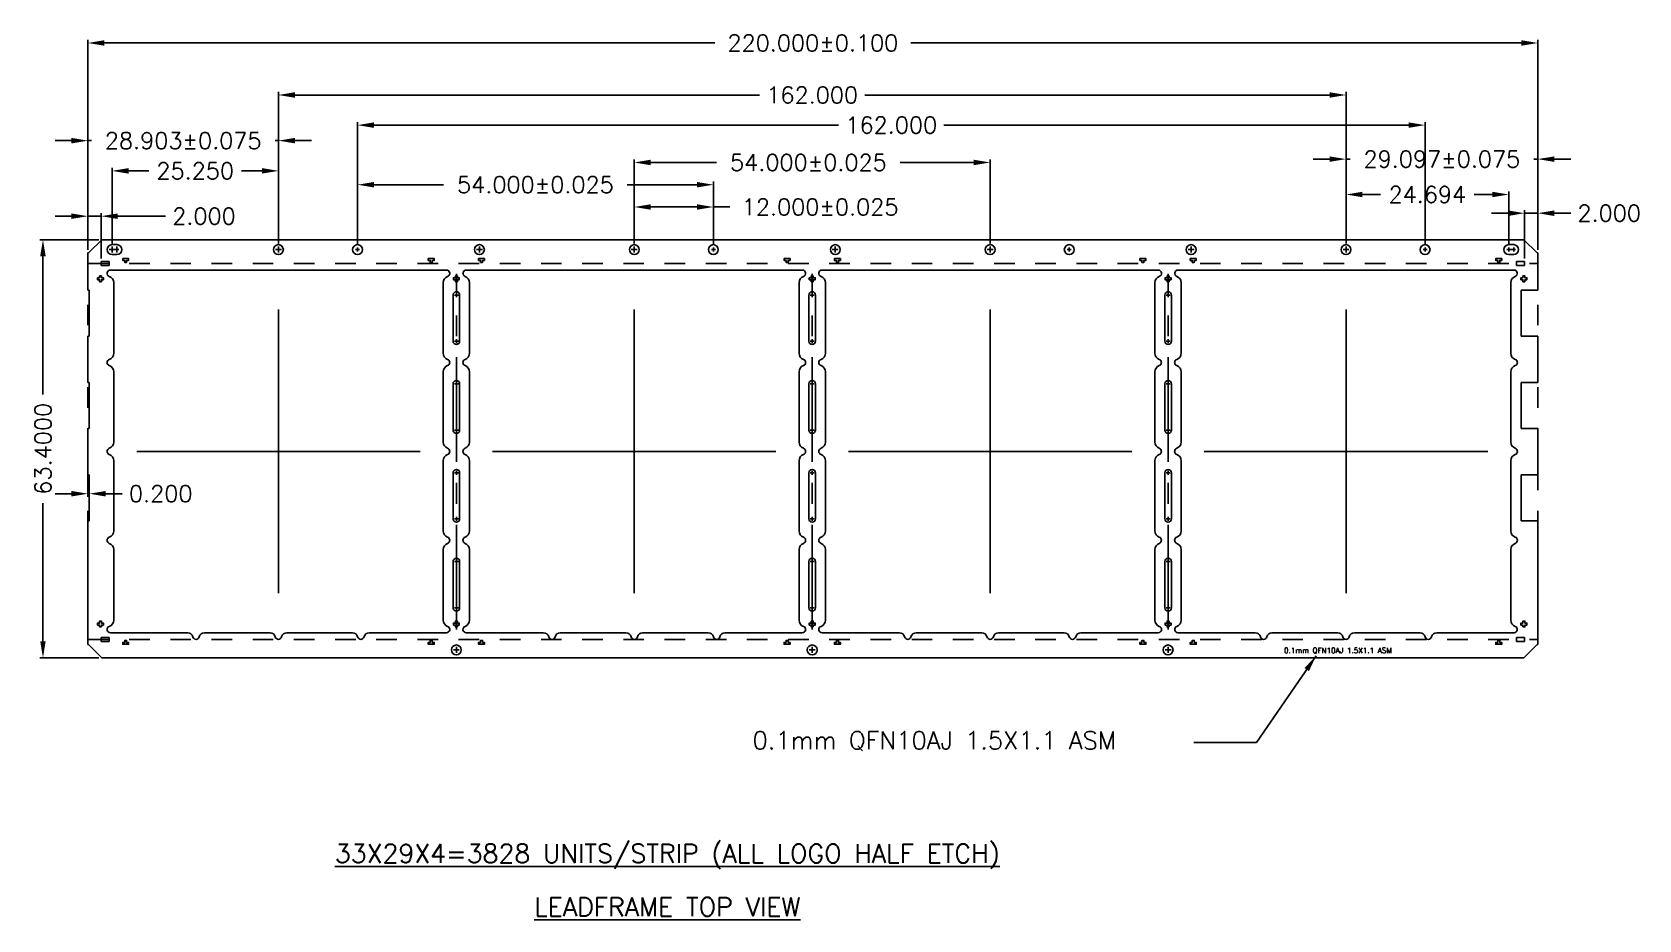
# Model space of a CAD drawing. Header units: millimetres. Extents: x 392.54 to 400.34, y 130.02 to 134.33.
import ezdxf
from ezdxf.enums import TextEntityAlignment as Align

# ---------------------------------------------------------------- set-up
doc = ezdxf.new("R2010")
doc.units = ezdxf.units.MM
doc.header["$LTSCALE"] = 0.5
doc.header["$PDMODE"] = 98
doc.linetypes.add('CENTER', pattern=[50.8, 31.75, -6.35, 6.35, -6.35])
doc.linetypes.add('HIDDEN', pattern=[0.375, 0.25, -0.125])
for name, color, linetype in [('1', 7, 'Continuous'), ('1D', 4, 'Continuous'), ('BORDER', 7, 'Continuous'), ('DIM', 3, 'Continuous')]:
    doc.layers.add(name, color=color, linetype=linetype)
doc.styles.add('ROMANS', font='romans.shx', dxfattribs={"bigfont": 'AllInOneBig.shx'})
doc.styles.add('SIMPLEX', font='simplex.shx', dxfattribs={"bigfont": 'AllInOneBig.shx'})
doc.dimstyles.new('Standard1', dxfattribs={"dimtxt": 0.08, "dimasz": 0.08, "dimexe": 0.015, "dimexo": 0.015, "dimgap": 0.027, "dimtad": 1, "dimdec": 3, "dimlfac": 31.25, "dimrnd": 5e-06, "dimzin": 1, "dimtxsty": 'SIMPLEX', "dimcen": 0.1905, "dimclrd": 256, "dimclre": 256, "dimclrt": 256, "dimazin": 3, "dimtp": 0.03, "dimtm": 0.05, "dimtfac": 0.8, "dimtdec": 3, "dimtmove": 0, "dimatfit": 3, "dimfxl": 0.05, "dimtzin": 4, "dimlwd": -1, "dimlwe": -1})

# ---------------------------------------------------------------- blocks, each defined once
blk = doc.blocks.new('05')
at = {"color": 0}
for centre, start, end in [((0, 0), 0, 180), ((0, -7), 180, 0), ((0, -13.47), 0, 180), ((0, -20.47), 180, 0), ((0, -26.95), 0, 180), ((0, -33.95), 180, 0), ((0, -40.42), 0, 180), ((0, -47.42), 180, 0)]:
    blk.add_arc(centre, 0.5, start, end, dxfattribs=at)
at = {"layer": '1'}
for p, q in [((-0.5, 0), (-0.5, -7)), ((0.5, 0), (0.5, -7)), ((-0.5, -20.47), (-0.5, -13.47)), ((0.5, -20.47), (0.5, -13.47)), ((-0.5, -26.95), (-0.5, -33.95)), ((0.5, -26.95), (0.5, -33.95)), ((-0.5, -47.42), (-0.5, -40.42)), ((0.5, -47.42), (0.5, -40.42))]:
    blk.add_line(p, q, dxfattribs=at)
at = {"layer": '1D', "linetype": 'CENTER'}
blk.add_line((0, -50.71), (0, 3.21), dxfattribs=at)
at = {"layer": '1D'}
for p, q in [((-0.3, 0), (0.3, 0)), ((0, -0.3), (0, 0.3)), ((-0.3, -7), (0.3, -7)), ((0, -7.3), (0, -6.7)), ((-0.3, -13.47), (0.3, -13.47)), ((0, -13.17), (0, -13.77)), ((-0.3, -20.47), (0.3, -20.47)), ((0, -20.17), (0, -20.77)), ((0, -27.25), (0, -26.65)), ((-0.3, -26.95), (0.3, -26.95)), ((-0.3, -33.95), (0.3, -33.95)), ((0, -34.25), (0, -33.65)), ((-0.3, -40.42), (0.3, -40.42)), ((0, -40.12), (0, -40.72)), ((-0.3, -47.42), (0.3, -47.42)), ((0, -47.12), (0, -47.72))]:
    blk.add_line(p, q, dxfattribs=at)
blk = doc.blocks.new('*D26')
at = {"layer": 'Defpoints', "color": 0, "ltscale": 0.1, "transparency": 16777216}
for p in [(392.8765, 133.318), (392.5907, 131.2892), (392.8765, 131.2892)]:
    blk.add_point(p, dxfattribs=at)
at = {"layer": 'DIM', "ltscale": 0.1, "transparency": 16777216}
for p, q in [((392.8615, 133.318), (392.5757, 133.318)), ((392.5907, 133.238), (392.5907, 132.5668)), ((392.5907, 131.3692), (392.5907, 132.0404)), ((392.8615, 131.2892), (392.5757, 131.2892))]:
    blk.add_line(p, q, dxfattribs=at)
for points in [[(392.5774, 133.238), (392.604, 133.238), (392.5907, 133.318)], [(392.5774, 131.3692), (392.604, 131.3692), (392.5907, 131.2892)]]:
    blk.add_solid(points, dxfattribs=at)
at = {"layer": 'DIM', "ltscale": 0.1, "transparency": 16777216, "insert": (392.5907, 132.3036), "char_height": 0.08, "attachment_point": 5, "rotation": 90, "style": 'SIMPLEX'}
blk.add_mtext('\\A1;63.4000', dxfattribs=at)
blk = doc.blocks.new('*D27')
at = {"layer": 'Defpoints', "color": 0, "ltscale": 0.1, "transparency": 16777216}
for p in [(392.8093, 132.1772), (392.8157, 132.1772), (392.8093, 132.0855)]:
    blk.add_point(p, dxfattribs=at)
at = {"layer": 'DIM', "ltscale": 0.1, "transparency": 16777216}
for p, q in [((392.8093, 132.1622), (392.8093, 132.0705)), ((392.8157, 132.1622), (392.8157, 132.0705)), ((392.7293, 132.0855), (392.6493, 132.0855)), ((392.8093, 132.0855), (392.8157, 132.0855)), ((392.8957, 132.0855), (392.9757, 132.0855))]:
    blk.add_line(p, q, dxfattribs=at)
for points in [[(392.7293, 132.0988), (392.7293, 132.0721), (392.8093, 132.0855)], [(392.8957, 132.0988), (392.8957, 132.0721), (392.8157, 132.0855)]]:
    blk.add_solid(points, dxfattribs=at)
at = {"layer": 'DIM', "ltscale": 0.1, "transparency": 16777216, "insert": (393.1627, 132.0855), "char_height": 0.08, "attachment_point": 5, "style": 'SIMPLEX'}
blk.add_mtext('\\A1;0.200', dxfattribs=at)
blk = doc.blocks.new('*D28')
at = {"layer": 'Defpoints', "color": 0, "ltscale": 0.1, "transparency": 16777216}
for p in [(393.7342, 133.6521), (392.9262, 133.2844), (393.7342, 133.2844)]:
    blk.add_point(p, dxfattribs=at)
at = {"layer": 'DIM', "ltscale": 0.1, "transparency": 16777216}
for p, q in [((392.9262, 133.2994), (392.9262, 133.6671)), ((393.0062, 133.6521), (393.1051, 133.6521)), ((393.6542, 133.6521), (393.5553, 133.6521)), ((393.7342, 133.2994), (393.7342, 133.6671))]:
    blk.add_line(p, q, dxfattribs=at)
for points in [[(393.0062, 133.6654), (393.0062, 133.6387), (392.9262, 133.6521)], [(393.6542, 133.6654), (393.6542, 133.6387), (393.7342, 133.6521)]]:
    blk.add_solid(points, dxfattribs=at)
at = {"layer": 'DIM', "ltscale": 0.1, "transparency": 16777216, "insert": (393.3302, 133.6521), "char_height": 0.08, "attachment_point": 5, "style": 'SIMPLEX'}
blk.add_mtext('\\A1;25.250', dxfattribs=at)
blk = doc.blocks.new('*D5')
at = {"layer": 'Defpoints', "color": 0, "ltscale": 0.1, "transparency": 16777216}
for p in [(393.7342, 133.7987), (393.7342, 133.2844), (392.8093, 133.254)]:
    blk.add_point(p, dxfattribs=at)
at = {"layer": 'DIM', "ltscale": 0.1, "transparency": 16777216}
for p, q in [((392.8093, 133.269), (392.8093, 133.8137)), ((393.7342, 133.2994), (393.7342, 133.8137)), ((392.7293, 133.7987), (392.6493, 133.7987)), ((392.8093, 133.7987), (392.8257, 133.7987)), ((393.7342, 133.7987), (393.7178, 133.7987)), ((393.8142, 133.7987), (393.8942, 133.7987))]:
    blk.add_line(p, q, dxfattribs=at)
for points in [[(392.7293, 133.8121), (392.7293, 133.7854), (392.8093, 133.7987)], [(393.8142, 133.8121), (393.8142, 133.7854), (393.7342, 133.7987)]]:
    blk.add_solid(points, dxfattribs=at)
at = {"layer": 'DIM', "ltscale": 0.1, "transparency": 16777216, "insert": (393.2717, 133.7987), "char_height": 0.08, "attachment_point": 5, "style": 'SIMPLEX'}
blk.add_mtext('\\A1;28.903%%p0.075', dxfattribs=at)
blk = doc.blocks.new('*D29')
at = {"layer": 'Defpoints', "color": 0, "ltscale": 0.1, "transparency": 16777216}
for p in [(395.8462, 133.5849), (394.1182, 133.2796), (395.8462, 133.2796)]:
    blk.add_point(p, dxfattribs=at)
at = {"layer": 'DIM', "ltscale": 0.1, "transparency": 16777216}
for p, q in [((394.1182, 133.2946), (394.1182, 133.5999)), ((394.1982, 133.5849), (394.5361, 133.5849)), ((395.7662, 133.5849), (395.4282, 133.5849)), ((395.8462, 133.2946), (395.8462, 133.5999))]:
    blk.add_line(p, q, dxfattribs=at)
for points in [[(394.1982, 133.5982), (394.1982, 133.5716), (394.1182, 133.5849)], [(395.7662, 133.5982), (395.7662, 133.5716), (395.8462, 133.5849)]]:
    blk.add_solid(points, dxfattribs=at)
at = {"layer": 'DIM', "ltscale": 0.1, "transparency": 16777216, "insert": (394.9822, 133.5849), "char_height": 0.08, "attachment_point": 5, "style": 'SIMPLEX'}
blk.add_mtext('\\A1;54.000%%p0.025', dxfattribs=at)
blk = doc.blocks.new('*D30')
at = {"layer": 'Defpoints', "color": 0, "ltscale": 0.1, "transparency": 16777216}
for p in [(395.8462, 133.4768), (395.4622, 133.2844), (395.8462, 133.2796)]:
    blk.add_point(p, dxfattribs=at)
at = {"layer": 'DIM', "ltscale": 0.1, "transparency": 16777216}
for p, q in [((395.4622, 133.2994), (395.4622, 133.4918)), ((395.5422, 133.4768), (395.7662, 133.4768)), ((395.8462, 133.2946), (395.8462, 133.4918)), ((395.8462, 133.4768), (395.9262, 133.4768))]:
    blk.add_line(p, q, dxfattribs=at)
for points in [[(395.5422, 133.4901), (395.5422, 133.4635), (395.4622, 133.4768)], [(395.7662, 133.4901), (395.7662, 133.4635), (395.8462, 133.4768)]]:
    blk.add_solid(points, dxfattribs=at)
at = {"layer": 'DIM', "ltscale": 0.1, "transparency": 16777216, "insert": (396.3646, 133.4768), "char_height": 0.08, "attachment_point": 5, "style": 'SIMPLEX'}
blk.add_mtext('\\A1;12.000%%p0.025', dxfattribs=at)
blk = doc.blocks.new('*D31')
at = {"layer": 'Defpoints', "color": 0, "ltscale": 0.1, "transparency": 16777216}
for p in [(397.1902, 133.6929), (395.4622, 133.2844), (397.1902, 133.2844)]:
    blk.add_point(p, dxfattribs=at)
at = {"layer": 'DIM', "ltscale": 0.1, "transparency": 16777216}
for p, q in [((395.4622, 133.2994), (395.4622, 133.7079)), ((395.5422, 133.6929), (395.8616, 133.6929)), ((397.1102, 133.6929), (396.7537, 133.6929)), ((397.1902, 133.2994), (397.1902, 133.7079))]:
    blk.add_line(p, q, dxfattribs=at)
for points in [[(395.5422, 133.7062), (395.5422, 133.6795), (395.4622, 133.6929)], [(397.1102, 133.7062), (397.1102, 133.6795), (397.1902, 133.6929)]]:
    blk.add_solid(points, dxfattribs=at)
at = {"layer": 'DIM', "ltscale": 0.1, "transparency": 16777216, "insert": (396.3077, 133.6929), "char_height": 0.08, "attachment_point": 5, "style": 'SIMPLEX'}
blk.add_mtext('\\A1;54.000%%p0.025', dxfattribs=at)
blk = doc.blocks.new('*D32')
at = {"layer": 'Defpoints', "color": 0, "ltscale": 0.1, "transparency": 16777216}
for p in [(399.7084, 133.5374), (398.9182, 133.2844), (399.7084, 133.2796)]:
    blk.add_point(p, dxfattribs=at)
at = {"layer": 'DIM', "ltscale": 0.1, "transparency": 16777216}
for p, q in [((398.9182, 133.2994), (398.9182, 133.5524)), ((398.9982, 133.5374), (399.0863, 133.5374)), ((399.6284, 133.5374), (399.5403, 133.5374)), ((399.7084, 133.2946), (399.7084, 133.5524))]:
    blk.add_line(p, q, dxfattribs=at)
for points in [[(398.9982, 133.5507), (398.9982, 133.5241), (398.9182, 133.5374)], [(399.6284, 133.5507), (399.6284, 133.5241), (399.7084, 133.5374)]]:
    blk.add_solid(points, dxfattribs=at)
at = {"layer": 'DIM', "ltscale": 0.1, "transparency": 16777216, "insert": (399.3133, 133.5374), "char_height": 0.08, "attachment_point": 5, "style": 'SIMPLEX'}
blk.add_mtext('\\A1;24.694', dxfattribs=at)
blk = doc.blocks.new('*D6')
at = {"layer": 'Defpoints', "color": 0, "ltscale": 0.1, "transparency": 16777216}
for p in [(399.8493, 133.7091), (398.9182, 133.2844), (399.8493, 133.254)]:
    blk.add_point(p, dxfattribs=at)
at = {"layer": 'DIM', "ltscale": 0.1, "transparency": 16777216}
for p, q in [((398.8382, 133.7091), (398.7582, 133.7091)), ((398.9182, 133.2994), (398.9182, 133.7241)), ((398.9182, 133.7091), (398.9377, 133.7091)), ((399.8493, 133.7091), (399.8298, 133.7091)), ((399.8493, 133.269), (399.8493, 133.7241)), ((399.9293, 133.7091), (400.0093, 133.7091))]:
    blk.add_line(p, q, dxfattribs=at)
for points in [[(398.8382, 133.7224), (398.8382, 133.6957), (398.9182, 133.7091)], [(399.9293, 133.7224), (399.9293, 133.6957), (399.8493, 133.7091)]]:
    blk.add_solid(points, dxfattribs=at)
at = {"layer": 'DIM', "ltscale": 0.1, "transparency": 16777216, "insert": (399.3837, 133.7091), "char_height": 0.08, "attachment_point": 5, "style": 'SIMPLEX'}
blk.add_mtext('\\A1;29.097%%p0.075', dxfattribs=at)
blk = doc.blocks.new('*D33')
at = {"layer": 'Defpoints', "color": 0, "ltscale": 0.1, "transparency": 16777216}
for p in [(394.1182, 133.8741), (394.1182, 133.2796), (399.3022, 133.2796)]:
    blk.add_point(p, dxfattribs=at)
at = {"layer": 'DIM', "ltscale": 0.1, "transparency": 16777216}
for p, q in [((394.1182, 133.2946), (394.1182, 133.8891)), ((399.3022, 133.2946), (399.3022, 133.8891)), ((394.1982, 133.8741), (396.4546, 133.8741)), ((399.2222, 133.8741), (396.9658, 133.8741))]:
    blk.add_line(p, q, dxfattribs=at)
for points in [[(394.1982, 133.8874), (394.1982, 133.8608), (394.1182, 133.8741)], [(399.2222, 133.8874), (399.2222, 133.8608), (399.3022, 133.8741)]]:
    blk.add_solid(points, dxfattribs=at)
at = {"layer": 'DIM', "ltscale": 0.1, "transparency": 16777216, "insert": (396.7102, 133.8741), "char_height": 0.08, "attachment_point": 5, "style": 'SIMPLEX'}
blk.add_mtext('\\A1;162.000', dxfattribs=at)
blk = doc.blocks.new('*D7')
at = {"layer": 'Defpoints', "color": 0, "ltscale": 0.1, "transparency": 16777216}
for p in [(398.9182, 134.0202), (393.7342, 133.2844), (398.9182, 133.2844)]:
    blk.add_point(p, dxfattribs=at)
at = {"layer": 'DIM', "ltscale": 0.1, "transparency": 16777216}
for p, q in [((393.7342, 133.2994), (393.7342, 134.0352)), ((393.8142, 134.0202), (396.0706, 134.0202)), ((398.8382, 134.0202), (396.5818, 134.0202)), ((398.9182, 133.2994), (398.9182, 134.0352))]:
    blk.add_line(p, q, dxfattribs=at)
for points in [[(393.8142, 134.0336), (393.8142, 134.0069), (393.7342, 134.0202)], [(398.8382, 134.0336), (398.8382, 134.0069), (398.9182, 134.0202)]]:
    blk.add_solid(points, dxfattribs=at)
at = {"layer": 'DIM', "ltscale": 0.1, "transparency": 16777216, "insert": (396.3262, 134.0202), "char_height": 0.08, "attachment_point": 5, "style": 'SIMPLEX'}
blk.add_mtext('\\A1;162.000', dxfattribs=at)
blk = doc.blocks.new('*D8')
at = {"layer": 'Defpoints', "color": 0, "ltscale": 0.1, "transparency": 16777216}
for p in [(399.8493, 134.2727), (392.8093, 133.254), (399.8493, 133.254)]:
    blk.add_point(p, dxfattribs=at)
at = {"layer": 'DIM', "ltscale": 0.1, "transparency": 16777216}
for p, q in [((392.8093, 133.269), (392.8093, 134.2877)), ((399.8493, 133.269), (399.8493, 134.2877)), ((392.8893, 134.2727), (395.8528, 134.2727)), ((399.7693, 134.2727), (396.8058, 134.2727))]:
    blk.add_line(p, q, dxfattribs=at)
for points in [[(392.8893, 134.286), (392.8893, 134.2593), (392.8093, 134.2727)], [(399.7693, 134.286), (399.7693, 134.2593), (399.8493, 134.2727)]]:
    blk.add_solid(points, dxfattribs=at)
at = {"layer": 'DIM', "ltscale": 0.1, "transparency": 16777216, "insert": (396.3293, 134.2727), "char_height": 0.08, "attachment_point": 5, "style": 'SIMPLEX'}
blk.add_mtext('\\A1;220.000%%p0.100', dxfattribs=at)
blk = doc.blocks.new('*D9')
at = {"ltscale": 0.1, "transparency": 16777216}
for p, q in [((392.7293, 133.4322), (392.6493, 133.4322)), ((392.8093, 133.269), (392.8093, 133.4472)), ((392.8093, 133.4322), (392.8733, 133.4322)), ((392.8733, 133.2274), (392.8733, 133.4472)), ((392.9533, 133.4322), (393.1857, 133.4322))]:
    blk.add_line(p, q, dxfattribs=at)
for points in [[(392.7293, 133.4455), (392.7293, 133.4189), (392.8093, 133.4322)], [(392.9533, 133.4455), (392.9533, 133.4189), (392.8733, 133.4322)]]:
    blk.add_solid(points, dxfattribs=at)
at = {"layer": 'Defpoints', "color": 0, "ltscale": 0.1, "transparency": 16777216}
for p in [(392.8093, 133.4322), (392.8093, 133.254), (392.8733, 133.2124)]:
    blk.add_point(p, dxfattribs=at)
at = {"ltscale": 0.1, "transparency": 16777216, "insert": (393.3727, 133.4322), "char_height": 0.08, "attachment_point": 5, "style": 'SIMPLEX'}
blk.add_mtext('\\A1;2.000', dxfattribs=at)
blk = doc.blocks.new('*D34')
at = {"ltscale": 0.1, "transparency": 16777216}
for p, q in [((399.7053, 133.4467), (399.6253, 133.4467)), ((399.7853, 133.2274), (399.7853, 133.4617)), ((399.7853, 133.4467), (399.8493, 133.4467)), ((399.8493, 133.269), (399.8493, 133.4617)), ((399.9293, 133.4467), (400.0093, 133.4467))]:
    blk.add_line(p, q, dxfattribs=at)
for points in [[(399.7053, 133.46), (399.7053, 133.4333), (399.7853, 133.4467)], [(399.9293, 133.46), (399.9293, 133.4333), (399.8493, 133.4467)]]:
    blk.add_solid(points, dxfattribs=at)
at = {"layer": 'Defpoints', "color": 0, "ltscale": 0.1, "transparency": 16777216}
for p in [(399.8493, 133.4467), (399.7853, 133.2124), (399.8493, 133.254)]:
    blk.add_point(p, dxfattribs=at)
at = {"ltscale": 0.1, "transparency": 16777216, "insert": (400.1963, 133.4467), "char_height": 0.08, "attachment_point": 5, "style": 'SIMPLEX'}
blk.add_mtext('\\A1;2.000', dxfattribs=at)

msp = doc.modelspace()

# ---------------------------------------------------------------- linework, layer by layer
at = {"color": 2, "linetype": 'HIDDEN', "ltscale": 0.5}
for p, q in [((392.809288, 133.20284), (392.809288, 131.37884)), ((399.849288, 133.20284), (399.849288, 131.37884))]:
    msp.add_line(p, q, dxfattribs=at)
at = {"color": 0}
for p, q in [((399.849288, 133.25404), (399.849288, 133.07324)), ((399.769288, 132.84924), (399.769288, 133.07324)), ((399.849288, 132.84924), (399.849288, 132.62524)), ((399.849288, 132.40124), (399.849288, 132.17724)), ((399.849288, 131.95324), (399.849288, 131.35324))]:
    msp.add_line(p, q, dxfattribs=at)
at = {"color": 6, "ltscale": 0.05}
for points in [[(392.997144, 133.226836), (392.997144, 133.226836), (393.006744, 133.226836), (393.006744, 133.217236), (392.997144, 133.217236), (392.997144, 133.207636), (392.987544, 133.207635), (392.987544, 133.217235), (392.977944, 133.217235), (392.977944, 133.226835), (392.987544, 133.226835), (392.987544, 133.226835), (392.997144, 133.226836)], [(394.471224, 133.226835), (394.471224, 133.226835), (394.461624, 133.226836), (394.461624, 133.217236), (394.471224, 133.217235), (394.471224, 133.207635), (394.480824, 133.207635), (394.480824, 133.217235), (394.490424, 133.217235), (394.490424, 133.226835), (394.480824, 133.226835), (394.480824, 133.226835), (394.471224, 133.226835)], [(394.725144, 133.226836), (394.725144, 133.226836), (394.734744, 133.226836), (394.734744, 133.217236), (394.725144, 133.217236), (394.725144, 133.207636), (394.715544, 133.207635), (394.715544, 133.217235), (394.705944, 133.217235), (394.705944, 133.226835), (394.715544, 133.226835), (394.715544, 133.226835), (394.725144, 133.226836)], [(396.199224, 133.226835), (396.199224, 133.226835), (396.189624, 133.226836), (396.189624, 133.217236), (396.199224, 133.217235), (396.199224, 133.207635), (396.208824, 133.207635), (396.208824, 133.217235), (396.218424, 133.217235), (396.218424, 133.226835), (396.208824, 133.226835), (396.208824, 133.226835), (396.199224, 133.226835)], [(396.453144, 133.226836), (396.453144, 133.226836), (396.462744, 133.226836), (396.462744, 133.217236), (396.453144, 133.217236), (396.453144, 133.207636), (396.443544, 133.207635), (396.443544, 133.217235), (396.433944, 133.217235), (396.433944, 133.226835), (396.443544, 133.226835), (396.443544, 133.226835), (396.453144, 133.226836)], [(397.927224, 133.226835), (397.927224, 133.226835), (397.917624, 133.226836), (397.917624, 133.217236), (397.927224, 133.217235), (397.927224, 133.207635), (397.936824, 133.207635), (397.936824, 133.217235), (397.946424, 133.217235), (397.946424, 133.226835), (397.936824, 133.226835), (397.936824, 133.226835), (397.927224, 133.226835)], [(398.181144, 133.226836), (398.181144, 133.226836), (398.190744, 133.226836), (398.190744, 133.217236), (398.181144, 133.217236), (398.181144, 133.207636), (398.171544, 133.207635), (398.171544, 133.217235), (398.161944, 133.217235), (398.161944, 133.226835), (398.171544, 133.226835), (398.171544, 133.226835), (398.181144, 133.226836)], [(399.655224, 133.226835), (399.655224, 133.226835), (399.645624, 133.226836), (399.645624, 133.217236), (399.655224, 133.217235), (399.655224, 133.207635), (399.664824, 133.207635), (399.664824, 133.217235), (399.674424, 133.217235), (399.674424, 133.226835), (399.664824, 133.226835), (399.664824, 133.226835), (399.655224, 133.226835)], [(392.874984, 133.14276), (392.874984, 133.13316), (392.884584, 133.13316), (392.884584, 133.12356), (392.874984, 133.12356), (392.874985, 133.11396), (392.865385, 133.11396), (392.865384, 133.12356), (392.855784, 133.12356), (392.855784, 133.13316), (392.865384, 133.13316), (392.865384, 133.14276), (392.874984, 133.14276)], [(394.602984, 133.14276), (394.602984, 133.13316), (394.612584, 133.13316), (394.612584, 133.12356), (394.602984, 133.12356), (394.602985, 133.11396), (394.593385, 133.11396), (394.593384, 133.12356), (394.583784, 133.12356), (394.583784, 133.13316), (394.593384, 133.13316), (394.593384, 133.14276), (394.602984, 133.14276)], [(396.330984, 133.14276), (396.330984, 133.13316), (396.340584, 133.13316), (396.340584, 133.12356), (396.330984, 133.12356), (396.330985, 133.11396), (396.321385, 133.11396), (396.321384, 133.12356), (396.311784, 133.12356), (396.311784, 133.13316), (396.321384, 133.13316), (396.321384, 133.14276), (396.330984, 133.14276)], [(398.058984, 133.14276), (398.058984, 133.13316), (398.068584, 133.13316), (398.068584, 133.12356), (398.058984, 133.12356), (398.058985, 133.11396), (398.049385, 133.11396), (398.049384, 133.12356), (398.039784, 133.12356), (398.039784, 133.13316), (398.049384, 133.13316), (398.049384, 133.14276), (398.058984, 133.14276)], [(399.777384, 133.14276), (399.777384, 133.13316), (399.767784, 133.13316), (399.767784, 133.12356), (399.777384, 133.12356), (399.777384, 133.11396), (399.786984, 133.11396), (399.786984, 133.12356), (399.796584, 133.12356), (399.796584, 133.13316), (399.786984, 133.13316), (399.786984, 133.14276), (399.777384, 133.14276)], [(392.874984, 131.438919), (392.874984, 131.448519), (392.884584, 131.448519), (392.884584, 131.458119), (392.874984, 131.458119), (392.874984, 131.467719), (392.865384, 131.46772), (392.865384, 131.45812), (392.855784, 131.45812), (392.855784, 131.44852), (392.865384, 131.44852), (392.865384, 131.43892), (392.874984, 131.438919)], [(394.602984, 131.438919), (394.602984, 131.448519), (394.612584, 131.448519), (394.612584, 131.458119), (394.602984, 131.458119), (394.602984, 131.467719), (394.593384, 131.46772), (394.593384, 131.45812), (394.583784, 131.45812), (394.583784, 131.44852), (394.593384, 131.44852), (394.593384, 131.43892), (394.602984, 131.438919)], [(396.330984, 131.438919), (396.330984, 131.448519), (396.340584, 131.448519), (396.340584, 131.458119), (396.330984, 131.458119), (396.330984, 131.467719), (396.321384, 131.46772), (396.321384, 131.45812), (396.311784, 131.45812), (396.311784, 131.44852), (396.321384, 131.44852), (396.321384, 131.43892), (396.330984, 131.438919)], [(398.058984, 131.438919), (398.058984, 131.448519), (398.068584, 131.448519), (398.068584, 131.458119), (398.058984, 131.458119), (398.058984, 131.467719), (398.049384, 131.46772), (398.049384, 131.45812), (398.039784, 131.45812), (398.039784, 131.44852), (398.049384, 131.44852), (398.049384, 131.43892), (398.058984, 131.438919)], [(399.777385, 131.438919), (399.777385, 131.448519), (399.767785, 131.448519), (399.767784, 131.458119), (399.777384, 131.458119), (399.777384, 131.467719), (399.786984, 131.46772), (399.786984, 131.45812), (399.796584, 131.45812), (399.796585, 131.44852), (399.786985, 131.44852), (399.786985, 131.43892), (399.777385, 131.438919)], [(392.997144, 131.354844), (392.997144, 131.354844), (393.006744, 131.354844), (393.006744, 131.364444), (392.997144, 131.364444), (392.997144, 131.374044), (392.987544, 131.374044), (392.987544, 131.364444), (392.977944, 131.364444), (392.977944, 131.354844), (392.987544, 131.354844), (392.987544, 131.354844), (392.997144, 131.354844)], [(394.471224, 131.354844), (394.471224, 131.354844), (394.461624, 131.354844), (394.461624, 131.364444), (394.471224, 131.364444), (394.471224, 131.374044), (394.480824, 131.374044), (394.480824, 131.364444), (394.490424, 131.364444), (394.490424, 131.354844), (394.480824, 131.354844), (394.480824, 131.354844), (394.471224, 131.354844)], [(394.725144, 131.354844), (394.725144, 131.354844), (394.734744, 131.354844), (394.734744, 131.364444), (394.725144, 131.364444), (394.725144, 131.374044), (394.715544, 131.374044), (394.715544, 131.364444), (394.705944, 131.364444), (394.705944, 131.354844), (394.715544, 131.354844), (394.715544, 131.354844), (394.725144, 131.354844)], [(396.199224, 131.354844), (396.199224, 131.354844), (396.189624, 131.354844), (396.189624, 131.364444), (396.199224, 131.364444), (396.199224, 131.374044), (396.208824, 131.374044), (396.208824, 131.364444), (396.218424, 131.364444), (396.218424, 131.354844), (396.208824, 131.354844), (396.208824, 131.354844), (396.199224, 131.354844)], [(396.453144, 131.354844), (396.453144, 131.354844), (396.462744, 131.354844), (396.462744, 131.364444), (396.453144, 131.364444), (396.453144, 131.374044), (396.443544, 131.374044), (396.443544, 131.364444), (396.433944, 131.364444), (396.433944, 131.354844), (396.443544, 131.354844), (396.443544, 131.354844), (396.453144, 131.354844)], [(397.927224, 131.354844), (397.927224, 131.354844), (397.917624, 131.354844), (397.917624, 131.364444), (397.927224, 131.364444), (397.927224, 131.374044), (397.936824, 131.374044), (397.936824, 131.364444), (397.946424, 131.364444), (397.946424, 131.354844), (397.936824, 131.354844), (397.936824, 131.354844), (397.927224, 131.354844)], [(398.181144, 131.354844), (398.181144, 131.354844), (398.190744, 131.354844), (398.190744, 131.364444), (398.181144, 131.364444), (398.181144, 131.374044), (398.171544, 131.374044), (398.171544, 131.364444), (398.161944, 131.364444), (398.161944, 131.354844), (398.171544, 131.354844), (398.171544, 131.354844), (398.181144, 131.354844)], [(399.655224, 131.354844), (399.655224, 131.354844), (399.645624, 131.354844), (399.645624, 131.364444), (399.655224, 131.364444), (399.655224, 131.374044), (399.664824, 131.374044), (399.664824, 131.364444), (399.674424, 131.364444), (399.674424, 131.354844), (399.664824, 131.354844), (399.664824, 131.354844), (399.655224, 131.354844)]]:
    msp.add_lwpolyline(points, dxfattribs=at)
at = {"layer": '1'}
for p, q in [((399.782088, 133.31804), (392.876488, 133.31804)), ((394.108584, 133.27004), (394.127784, 133.27004)), ((394.118184, 133.26044), (394.118184, 133.27964)), ((395.855784, 133.27004), (395.836584, 133.27004)), ((395.846184, 133.26044), (395.846184, 133.27964)), ((397.564584, 133.27004), (397.583784, 133.27004)), ((397.574184, 133.26044), (397.574184, 133.27964)), ((399.311784, 133.27004), (399.292584, 133.27004)), ((399.302184, 133.26044), (399.302184, 133.27964)), ((399.782088, 131.28924), (392.876488, 131.28924))]:
    msp.add_line(p, q, dxfattribs=at)
at = {"layer": '1', "color": 0}
for p, q in [((392.926184, 133.29404), (392.950184, 133.29404)), ((399.708392, 133.29404), (399.732392, 133.29404)), ((392.926184, 133.24604), (392.950184, 133.24604)), ((399.708392, 133.24604), (399.732392, 133.24604)), ((399.769288, 132.62524), (399.769288, 132.40124)), ((399.769288, 132.17724), (399.769288, 131.95324)), ((399.782088, 131.28924), (399.846088, 131.35324))]:
    msp.add_line(p, q, dxfattribs=at)
at = {"layer": '1', "color": 4}
for p, q in [((392.940584, 133.27004), (392.959784, 133.27004)), ((392.950184, 133.25566), (392.950184, 133.284419)), ((399.698792, 133.27004), (399.717992, 133.27004)), ((399.708392, 133.26044), (399.708392, 133.27964)), ((399.717992, 133.27004), (399.741992, 133.27004)), ((399.732392, 133.26044), (399.732392, 133.27964))]:
    msp.add_line(p, q, dxfattribs=at)
at = {"layer": '1', "color": 0}
for centre, start, end in [((392.950184, 133.27004), 270, 90), ((399.708392, 133.27004), 90, 270), ((399.732392, 133.27004), 270, 90)]:
    msp.add_arc(centre, 0.024, start, end, dxfattribs=at)
at = {"layer": '1', "color": 4}
for centre, radius, start, end in [((392.918184, 133.15484), 0.016, 90, 250.5287794), ((392.902184, 133.109585), 0.032, 360, 70.5287794), ((394.566184, 133.109585), 0.032, 109.4712206, 180), ((394.550184, 133.15484), 0.016, 289.4712206, 90), ((394.646184, 133.15484), 0.016, 90, 250.5287794), ((394.630184, 133.109585), 0.032, 360, 70.5287794), ((396.294184, 133.109585), 0.032, 109.4712206, 180), ((396.278184, 133.15484), 0.016, 289.4712206, 90), ((396.374184, 133.15484), 0.016, 90, 250.5287794), ((396.358184, 133.109585), 0.032, 360, 70.5287794), ((398.022184, 133.109585), 0.032, 109.4712206, 180), ((398.006184, 133.15484), 0.016, 289.4712206, 90), ((398.102184, 133.15484), 0.016, 90, 250.5287794), ((398.086184, 133.109585), 0.032, 360, 70.5287794), ((399.750184, 133.109585), 0.032, 109.4712206, 180), ((399.734184, 133.15484), 0.016, 289.4712206, 90), ((392.918184, 132.72204), 0.016, 109.4712206, 250.5287794), ((392.902184, 132.767294), 0.032, 289.4712206, 360), ((394.566184, 132.767294), 0.032, 180, 250.5287794), ((394.550184, 132.72204), 0.016, 289.4712206, 70.5287794), ((394.646184, 132.72204), 0.016, 109.4712206, 250.5287794), ((394.630184, 132.767294), 0.032, 289.4712206, 360), ((396.294184, 132.767294), 0.032, 180, 250.5287794), ((396.278184, 132.72204), 0.016, 289.4712206, 70.5287794), ((396.374184, 132.72204), 0.016, 109.4712206, 250.5287794), ((396.358184, 132.767294), 0.032, 289.4712206, 360), ((398.022184, 132.767294), 0.032, 180, 250.5287794), ((398.006184, 132.72204), 0.016, 289.4712206, 70.5287794), ((398.102184, 132.72204), 0.016, 109.4712206, 250.5287794), ((398.086184, 132.767294), 0.032, 289.4712206, 360), ((399.750184, 132.767294), 0.032, 180, 250.5287794), ((399.734184, 132.72204), 0.016, 289.4712206, 70.5287794), ((392.902184, 132.676785), 0.032, 360, 70.5287794), ((394.566184, 132.676785), 0.032, 109.4712206, 180), ((394.630184, 132.676785), 0.032, 360, 70.5287794), ((396.294184, 132.676785), 0.032, 109.4712206, 180), ((396.358184, 132.676785), 0.032, 360, 70.5287794), ((398.022184, 132.676785), 0.032, 109.4712206, 180), ((398.086184, 132.676785), 0.032, 360, 70.5287794), ((399.750184, 132.676785), 0.032, 109.4712206, 180), ((392.902184, 132.336094), 0.032, 289.4712206, 360), ((394.566184, 132.336094), 0.032, 180, 250.5287794), ((394.630184, 132.336094), 0.032, 289.4712206, 360), ((396.294184, 132.336094), 0.032, 180, 250.5287794), ((396.358184, 132.336094), 0.032, 289.4712206, 360), ((398.022184, 132.336094), 0.032, 180, 250.5287794), ((398.086184, 132.336094), 0.032, 289.4712206, 360), ((399.750184, 132.336094), 0.032, 180, 250.5287794), ((392.918184, 132.29084), 0.016, 109.4712206, 250.5287794), ((392.902184, 132.245585), 0.032, 360, 70.5287794), ((394.566184, 132.245585), 0.032, 109.4712206, 180), ((394.550184, 132.29084), 0.016, 289.4712206, 70.5287794), ((394.646184, 132.29084), 0.016, 109.4712206, 250.5287794), ((394.630184, 132.245585), 0.032, 360, 70.5287794), ((396.294184, 132.245585), 0.032, 109.4712206, 180), ((396.278184, 132.29084), 0.016, 289.4712206, 70.5287794), ((396.374184, 132.29084), 0.016, 109.4712206, 250.5287794), ((396.358184, 132.245585), 0.032, 360, 70.5287794), ((398.022184, 132.245585), 0.032, 109.4712206, 180), ((398.006184, 132.29084), 0.016, 289.4712206, 70.5287794), ((398.102184, 132.29084), 0.016, 109.4712206, 250.5287794), ((398.086184, 132.245585), 0.032, 360, 70.5287794), ((399.750184, 132.245585), 0.032, 109.4712206, 180), ((399.734184, 132.29084), 0.016, 289.4712206, 70.5287794), ((392.918184, 131.85964), 0.016, 109.4712206, 250.5287794), ((392.902184, 131.904894), 0.032, 289.4712206, 360), ((394.566184, 131.904894), 0.032, 180, 250.5287794), ((394.550184, 131.85964), 0.016, 289.4712206, 70.5287794), ((394.646184, 131.85964), 0.016, 109.4712206, 250.5287794), ((394.630184, 131.904894), 0.032, 289.4712206, 360), ((396.294184, 131.904894), 0.032, 180, 250.5287794), ((396.278184, 131.85964), 0.016, 289.4712206, 70.5287794), ((396.374184, 131.85964), 0.016, 109.4712206, 250.5287794), ((396.358184, 131.904894), 0.032, 289.4712206, 360), ((398.022184, 131.904894), 0.032, 180, 250.5287794), ((398.006184, 131.85964), 0.016, 289.4712206, 70.5287794), ((398.102184, 131.85964), 0.016, 109.4712206, 250.5287794), ((398.086184, 131.904894), 0.032, 289.4712206, 360), ((399.750184, 131.904894), 0.032, 180, 250.5287794), ((399.734184, 131.85964), 0.016, 289.4712206, 70.5287794), ((392.902184, 131.814385), 0.032, 360, 70.5287794), ((394.566184, 131.814385), 0.032, 109.4712206, 180), ((394.630184, 131.814385), 0.032, 360, 70.5287794), ((396.294184, 131.814385), 0.032, 109.4712206, 180), ((396.358184, 131.814385), 0.032, 360, 70.5287794), ((398.022184, 131.814385), 0.032, 109.4712206, 180), ((398.086184, 131.814385), 0.032, 360, 70.5287794), ((399.750184, 131.814385), 0.032, 109.4712206, 180), ((392.902184, 131.472094), 0.032, 289.4712206, 360), ((394.566184, 131.472094), 0.032, 180, 250.5287794), ((394.630184, 131.472094), 0.032, 289.4712206, 360), ((396.294184, 131.472094), 0.032, 180, 250.5287794), ((396.358184, 131.472094), 0.032, 289.4712206, 360), ((398.022184, 131.472094), 0.032, 180, 250.5287794), ((398.086184, 131.472094), 0.032, 289.4712206, 360), ((399.750184, 131.472094), 0.032, 180, 250.5287794), ((392.918184, 131.42684), 0.016, 109.4712206, 270), ((394.550184, 131.42684), 0.016, 270, 70.5287794), ((394.646184, 131.42684), 0.016, 109.4712206, 270), ((396.278184, 131.42684), 0.016, 270, 70.5287794), ((396.374184, 131.42684), 0.016, 109.4712206, 270), ((398.006184, 131.42684), 0.016, 270, 70.5287794), ((398.102184, 131.42684), 0.016, 109.4712206, 270), ((399.734184, 131.42684), 0.016, 270, 70.5287794)]:
    msp.add_arc(centre, radius, start, end, dxfattribs=at)
at = {"layer": '1D', "linetype": 'CENTER'}
for p, q in [((392.911805, 133.27004), (392.940563, 133.27004)), ((392.926184, 133.25566), (392.926184, 133.284419)), ((393.719805, 133.27004), (393.748563, 133.27004)), ((393.734184, 133.25566), (393.734184, 133.284419)), ((394.695805, 133.27004), (394.724563, 133.27004)), ((394.710184, 133.25566), (394.710184, 133.284419)), ((395.447805, 133.27004), (395.476563, 133.27004)), ((395.462184, 133.25566), (395.462184, 133.284419)), ((396.423805, 133.27004), (396.452563, 133.27004)), ((396.438184, 133.25566), (396.438184, 133.284419)), ((397.175805, 133.27004), (397.204563, 133.27004)), ((397.190184, 133.25566), (397.190184, 133.284419)), ((398.151805, 133.27004), (398.180563, 133.27004)), ((398.166184, 133.25566), (398.166184, 133.284419)), ((398.903805, 133.27004), (398.932563, 133.27004)), ((398.918184, 133.25566), (398.918184, 133.284419)), ((392.918184, 133.17084), (394.550184, 133.17084)), ((392.934184, 132.767294), (392.934184, 133.109585)), ((394.534184, 132.767294), (394.534184, 133.109585)), ((394.646184, 133.17084), (396.278184, 133.17084)), ((394.662184, 132.767294), (394.662184, 133.109585)), ((396.262184, 132.767294), (396.262184, 133.109585)), ((396.374184, 133.17084), (398.006184, 133.17084)), ((396.390184, 132.767294), (396.390184, 133.109585)), ((397.990184, 132.767294), (397.990184, 133.109585)), ((398.102184, 133.17084), (399.734184, 133.17084)), ((398.118184, 132.767294), (398.118184, 133.109585)), ((399.718184, 132.767294), (399.718184, 133.109585)), ((392.934184, 132.336094), (392.934184, 132.676785)), ((394.534184, 132.336094), (394.534184, 132.676785)), ((394.662184, 132.336094), (394.662184, 132.676785)), ((396.262184, 132.336094), (396.262184, 132.676785)), ((396.390184, 132.336094), (396.390184, 132.676785)), ((397.990184, 132.336094), (397.990184, 132.676785)), ((398.118184, 132.336094), (398.118184, 132.676785)), ((399.718184, 132.336094), (399.718184, 132.676785)), ((392.934184, 131.904894), (392.934184, 132.245585)), ((394.534184, 131.904894), (394.534184, 132.245585)), ((394.662184, 131.904894), (394.662184, 132.245585)), ((396.262184, 131.904894), (396.262184, 132.245585)), ((396.390184, 131.904894), (396.390184, 132.245585)), ((397.990184, 131.904894), (397.990184, 132.245585)), ((398.118184, 131.904894), (398.118184, 132.245585)), ((399.718184, 131.904894), (399.718184, 132.245585)), ((392.934184, 131.472094), (392.934184, 131.814385)), ((394.534184, 131.472094), (394.534184, 131.814385)), ((394.662184, 131.472094), (394.662184, 131.814385)), ((396.262184, 131.472094), (396.262184, 131.814385)), ((396.390184, 131.472094), (396.390184, 131.814385)), ((397.990184, 131.472094), (397.990184, 131.814385)), ((398.118184, 131.472094), (398.118184, 131.814385)), ((399.718184, 131.472094), (399.718184, 131.814385)), ((392.918184, 131.41084), (393.293707, 131.41084)), ((393.374661, 131.41084), (393.693707, 131.41084)), ((393.774661, 131.41084), (394.093707, 131.41084)), ((394.174661, 131.41084), (394.550184, 131.41084)), ((394.646184, 131.41084), (395.021707, 131.41084)), ((395.102661, 131.41084), (395.421707, 131.41084)), ((395.502661, 131.41084), (395.821707, 131.41084)), ((395.902661, 131.41084), (396.278184, 131.41084)), ((396.374184, 131.41084), (396.749707, 131.41084)), ((396.830661, 131.41084), (397.149707, 131.41084)), ((397.230661, 131.41084), (397.549707, 131.41084)), ((397.630661, 131.41084), (398.006184, 131.41084)), ((398.102184, 131.41084), (398.477707, 131.41084)), ((398.558661, 131.41084), (398.877707, 131.41084)), ((398.958661, 131.41084), (399.277707, 131.41084)), ((399.358661, 131.41084), (399.734184, 131.41084)), ((394.583805, 131.32764), (394.612563, 131.32764)), ((394.598184, 131.31326), (394.598184, 131.342019)), ((396.311805, 131.32764), (396.340563, 131.32764)), ((396.326184, 131.31326), (396.326184, 131.342019)), ((398.039805, 131.32764), (398.068563, 131.32764)), ((398.054184, 131.31326), (398.054184, 131.342019))]:
    msp.add_line(p, q, dxfattribs=at)
at = {"layer": '1D', "color": 2, "linetype": 'HIDDEN', "ltscale": 0.5}
for p, q in [((392.809288, 133.20284), (399.849288, 133.20284)), ((392.809288, 131.37884), (399.849288, 131.37884))]:
    msp.add_line(p, q, dxfattribs=at)
at = {"layer": '1D', "color": 6, "linetype": 'HIDDEN', "ltscale": 0.1}
for p, q in [((392.873288, 133.21244), (392.911688, 133.21244)), ((392.873288, 133.19324), (392.911688, 133.19324)), ((399.785288, 133.21244), (399.746888, 133.21244)), ((399.785288, 133.19324), (399.746888, 133.19324)), ((392.873288, 131.38844), (392.911688, 131.38844)), ((399.785288, 131.38844), (399.746888, 131.38844)), ((392.873288, 131.36924), (392.911688, 131.36924)), ((399.785288, 131.36924), (399.746888, 131.36924))]:
    msp.add_line(p, q, dxfattribs=at)
at = {"layer": '1D', "color": 4, "linetype": 'CENTER', "ltscale": 12}
for p, q in [((394.422184, 132.29084), (393.046184, 132.29084)), ((394.774184, 132.29084), (396.150184, 132.29084)), ((397.878184, 132.29084), (396.502184, 132.29084)), ((398.230184, 132.29084), (399.606184, 132.29084))]:
    msp.add_line(p, q, dxfattribs=at)
at = {"layer": '1D'}
for centre, radius, start, end in [((393.293707, 131.38524), 0.0256, 13.3423638, 90), ((393.334184, 131.39484), 0.016, 193.3423638, 346.6576362), ((393.374661, 131.38524), 0.0256, 90, 166.6576362), ((393.693707, 131.38524), 0.0256, 13.3423638, 90), ((393.734184, 131.39484), 0.016, 193.3423638, 346.6576362), ((393.774661, 131.38524), 0.0256, 90, 166.6576362), ((394.093707, 131.38524), 0.0256, 13.3423638, 90), ((394.134184, 131.39484), 0.016, 193.3423638, 346.6576362), ((394.174661, 131.38524), 0.0256, 90, 166.6576362), ((395.021707, 131.38524), 0.0256, 13.3423638, 90), ((395.062184, 131.39484), 0.016, 193.3423638, 346.6576362), ((395.102661, 131.38524), 0.0256, 90, 166.6576362), ((395.421707, 131.38524), 0.0256, 13.3423638, 90), ((395.462184, 131.39484), 0.016, 193.3423638, 346.6576362), ((395.502661, 131.38524), 0.0256, 90, 166.6576362), ((395.821707, 131.38524), 0.0256, 13.3423638, 90), ((395.862184, 131.39484), 0.016, 193.3423638, 346.6576362), ((395.902661, 131.38524), 0.0256, 90, 166.6576362), ((396.749707, 131.38524), 0.0256, 13.3423638, 90), ((396.790184, 131.39484), 0.016, 193.3423638, 346.6576362), ((396.830661, 131.38524), 0.0256, 90, 166.6576362), ((397.149707, 131.38524), 0.0256, 13.3423638, 90), ((397.190184, 131.39484), 0.016, 193.3423638, 346.6576362), ((397.230661, 131.38524), 0.0256, 90, 166.6576362), ((397.549707, 131.38524), 0.0256, 13.3423638, 90), ((397.590184, 131.39484), 0.016, 193.3423638, 346.6576362), ((397.630661, 131.38524), 0.0256, 90, 166.6576362), ((398.477707, 131.38524), 0.0256, 13.3423638, 90), ((398.518184, 131.39484), 0.016, 193.3423638, 346.6576362), ((398.558661, 131.38524), 0.0256, 90, 166.6576362), ((398.877707, 131.38524), 0.0256, 13.3423638, 90), ((398.918184, 131.39484), 0.016, 193.3423638, 346.6576362), ((398.958661, 131.38524), 0.0256, 90, 166.6576362), ((399.277707, 131.38524), 0.0256, 13.3423638, 90), ((399.318184, 131.39484), 0.016, 193.3423638, 346.6576362), ((399.358661, 131.38524), 0.0256, 90, 166.6576362)]:
    msp.add_arc(centre, radius, start, end, dxfattribs=at)
at = {"layer": 'DIM', "color": 0}
for p, q in [((392.812488, 133.25404), (392.876488, 133.31804)), ((399.782088, 133.31804), (399.846088, 133.25404)), ((392.809288, 133.25404), (392.809288, 133.07324)), ((392.809288, 133.25404), (392.812488, 133.25404)), ((399.846088, 133.25404), (399.849288, 133.25404)), ((392.809288, 133.07324), (392.815688, 133.07324)), ((392.815688, 133.07324), (392.815688, 132.84924)), ((399.769288, 133.07324), (399.849288, 133.07324)), ((392.809288, 132.84924), (392.809288, 132.62524)), ((392.815688, 132.84924), (392.809288, 132.84924)), ((399.769288, 132.84924), (399.849288, 132.84924)), ((392.815688, 132.62524), (392.809288, 132.62524)), ((392.815688, 132.62524), (392.815688, 132.40124)), ((399.769288, 132.62524), (399.849288, 132.62524)), ((392.809288, 132.40124), (392.809288, 132.17724)), ((392.815688, 132.40124), (392.809288, 132.40124)), ((399.769288, 132.40124), (399.849288, 132.40124)), ((392.815688, 132.17724), (392.809288, 132.17724)), ((392.815688, 132.17724), (392.815688, 131.95324)), ((399.769288, 132.17724), (399.849288, 132.17724)), ((392.809288, 131.95324), (392.809288, 131.35324)), ((392.815688, 131.95324), (392.809288, 131.95324)), ((399.769288, 131.95324), (399.849288, 131.95324)), ((392.809288, 131.35324), (392.812488, 131.35324)), ((392.812488, 131.35324), (392.876488, 131.28924)), ((399.846088, 131.35324), (399.849288, 131.35324))]:
    msp.add_line(p, q, dxfattribs=at)
at = {"layer": 'DIM', "color": 6, "linetype": 'HIDDEN', "ltscale": 0.1}
for p, q in [((392.873288, 133.21244), (392.873288, 133.19324)), ((392.911688, 133.21244), (392.911688, 133.19324)), ((399.746888, 133.21244), (399.746888, 133.19324)), ((399.785288, 133.21244), (399.785288, 133.19324)), ((392.873288, 131.36924), (392.873288, 131.38844)), ((392.911688, 131.36924), (392.911688, 131.38844)), ((399.746888, 131.36924), (399.746888, 131.38844)), ((399.785288, 131.36924), (399.785288, 131.38844))]:
    msp.add_line(p, q, dxfattribs=at)
at = {"layer": 'DIM', "color": 4, "linetype": 'CENTER', "ltscale": 12}
for p, q in [((393.734184, 132.97884), (393.734184, 131.60284)), ((395.462184, 132.97884), (395.462184, 131.60284)), ((397.190184, 132.97884), (397.190184, 131.60284)), ((398.918184, 132.97884), (398.918184, 131.60284))]:
    msp.add_line(p, q, dxfattribs=at)
at = {"layer": 'DIM', "color": 0}
for centre in [(393.734184, 133.27004), (394.710184, 133.27004), (395.462184, 133.27004), (396.438184, 133.27004), (397.190184, 133.27004), (398.166184, 133.27004), (398.918184, 133.27004)]:
    msp.add_circle(centre, 0.024, dxfattribs=at)
at = {"layer": 'DIM', "color": 1}
for centre in [(394.118184, 133.27004), (395.846184, 133.27004), (397.574184, 133.27004), (399.302184, 133.27004), (394.598184, 131.32764), (396.326184, 131.32764), (398.054184, 131.32764)]:
    msp.add_circle(centre, 0.024, dxfattribs=at)
at = {"layer": 'DIM', "color": 0}
msp.add_arc((392.926184, 133.27004), 0.024, 90, 270, dxfattribs=at)

# ---------------------------------------------------------------- block references
at = {"layer": 'DIM', "color": 0, "xscale": 0.0320000000000107, "yscale": 0.0320000000000107, "zscale": 0.0320000000000107}
for p in [(394.598184, 133.04964), (398.054184, 133.04964)]:
    msp.add_blockref('05', p, dxfattribs=at)
at = {"layer": 'DIM', "color": 0, "xscale": -0.0320000000000107, "yscale": 0.032, "zscale": 0.032, "rotation": 359.9999999998859}
msp.add_blockref('05', (396.326184, 133.04964), dxfattribs=at)

# ---------------------------------------------------------------- texts
at = {"layer": '1D', "color": 3, "style": 'ROMANS'}
for s, height, p in [('0.1mm QFN10AJ 1.5X1.1 ASM', 0.0256524, (398.6171, 131.312655)), ('0.1mm QFN10AJ 1.5X1.1 ASM ', 0.08655953, (396.036527, 130.845832))]:
    msp.add_text(s, height=height, rotation=360, dxfattribs=at).set_placement(p)
at = {"layer": 'BORDER', "color": 0, "style": 'SIMPLEX'}
msp.add_text('%%U33X29X4=3828 UNITS/STRIP (ALL LOGO HALF ETCH)', height=0.09000021, dxfattribs=at).set_placement((395.62241, 130.295261), align=Align.CENTER)
at = {"layer": 'BORDER', "style": 'SIMPLEX'}
msp.add_text('%%ULEADFRAME TOP VIEW', height=0.09000021, dxfattribs=at).set_placement((395.62241, 130.035917), align=Align.CENTER)

# ---------------------------------------------------------------- dimensions: what is measured, and where the dimension line sits
at = {"ltscale": 0.1}
dim = msp.add_linear_dim(base=(399.849288, 133.446652), p1=(399.785288, 133.21244), p2=(399.849288, 133.25404), dimstyle='Standard1', dxfattribs=at)
dim.commit()
dim.dimension.update_dxf_attribs({"geometry": '*D34', "text_midpoint": (400.196288, 133.446652)})
dim = msp.add_linear_dim(base=(392.809288, 133.432205), p1=(392.873288, 133.21244), p2=(392.809288, 133.25404), dimstyle='Standard1', dxfattribs=at)
dim.commit()
dim.dimension.update_dxf_attribs({"geometry": '*D9', "text_midpoint": (393.372669, 133.432205), "dimtype": 160})
at = {"layer": 'DIM', "ltscale": 0.1}
for base, p1, p2, text, picture, middle in [((399.849288, 134.272661), (392.809288, 133.25404), (399.849288, 133.25404), '220.000%%p0.100', '*D8', (396.329288, 134.272661)), ((397.190184, 133.692856), (395.462184, 133.284419), (397.190184, 133.284419), '54.000%%p0.025', '*D31', (396.307664, 133.692856)), ((392.809288, 132.085471), (392.815688, 132.17724), (392.809288, 132.17724), '0.200', '*D27', (393.162688, 132.085471))]:
    dim = msp.add_linear_dim(base=base, p1=p1, p2=p2, text=text, dimstyle='Standard1', dxfattribs=at)
    dim.commit()
    dim.dimension.update_dxf_attribs({"geometry": picture, "text_midpoint": middle, "dimtype": 160})
for base, p1, p2, text, picture, middle in [((398.918184, 134.020225), (393.734184, 133.284419), (398.918184, 133.284419), '162.000', '*D7', (396.326184, 134.020225)), ((394.118184, 133.874115), (399.302184, 133.27964), (394.118184, 133.27964), '162.000', '*D33', (396.710184, 133.874115)), ((393.734184, 133.798737), (392.809288, 133.25404), (393.734184, 133.284419), '28.903%%p0.075', '*D5', (393.271736, 133.798737)), ((399.849288, 133.709053), (398.918184, 133.284419), (399.849288, 133.25404), '29.097%%p0.075', '*D6', (399.383736, 133.709053)), ((393.734184, 133.652066), (392.926184, 133.284419), (393.734184, 133.284419), '25.250', '*D28', (393.330184, 133.652066)), ((395.846184, 133.584898), (394.118184, 133.27964), (395.846184, 133.27964), '54.000%%p0.025', '*D29', (394.982184, 133.584898)), ((399.708392, 133.537399), (398.918184, 133.284419), (399.708392, 133.27964), '24.694', '*D32', (399.313288, 133.537399)), ((395.846184, 133.4768), (395.462184, 133.284419), (395.846184, 133.27964), '12.000%%p0.025', '*D30', (396.364613, 133.4768))]:
    dim = msp.add_linear_dim(base=base, p1=p1, p2=p2, text=text, dimstyle='Standard1', dxfattribs=at)
    dim.commit()
    dim.dimension.update_dxf_attribs({"geometry": picture, "text_midpoint": middle})
dim = msp.add_linear_dim(base=(392.590696, 131.28924), p1=(392.876488, 133.31804), p2=(392.876488, 131.28924), angle=90, text='63.4000', dimstyle='Standard1', dxfattribs=at)
dim.commit()
dim.dimension.update_dxf_attribs({"geometry": '*D26', "text_midpoint": (392.590696, 132.30364)})

# ---------------------------------------------------------------- leaders
at = {"ltscale": 0.1}
msp.add_leader([(398.772841, 131.298369), (398.484267, 130.878827), (398.178728, 130.878827)], dimstyle='Standard1', override={"dimgap": 0.027, "dimtad": 0}, dxfattribs=at)

doc.saveas('drawing.dxf')
